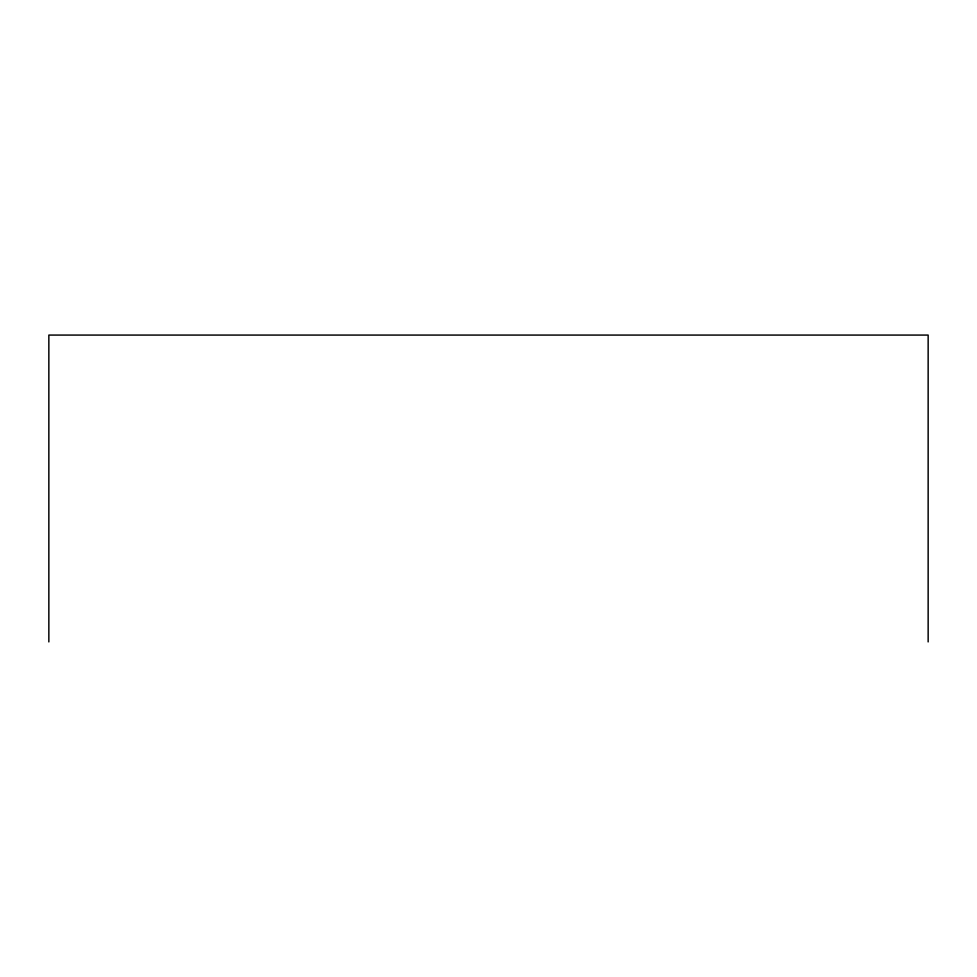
<?xml version="1.0" encoding="UTF-8"?>
<svg xmlns="http://www.w3.org/2000/svg" width="977" height="977" viewBox="0 0 977 977"><rect width="100%" height="100%" fill="white"/><g stroke="black" fill="none" stroke-linecap="round" stroke-linejoin="round"><path stroke-width="1.47" d="M928.15 641.926L928.15 335.074L48.85 335.074L48.85 641.926"/></g></svg>
